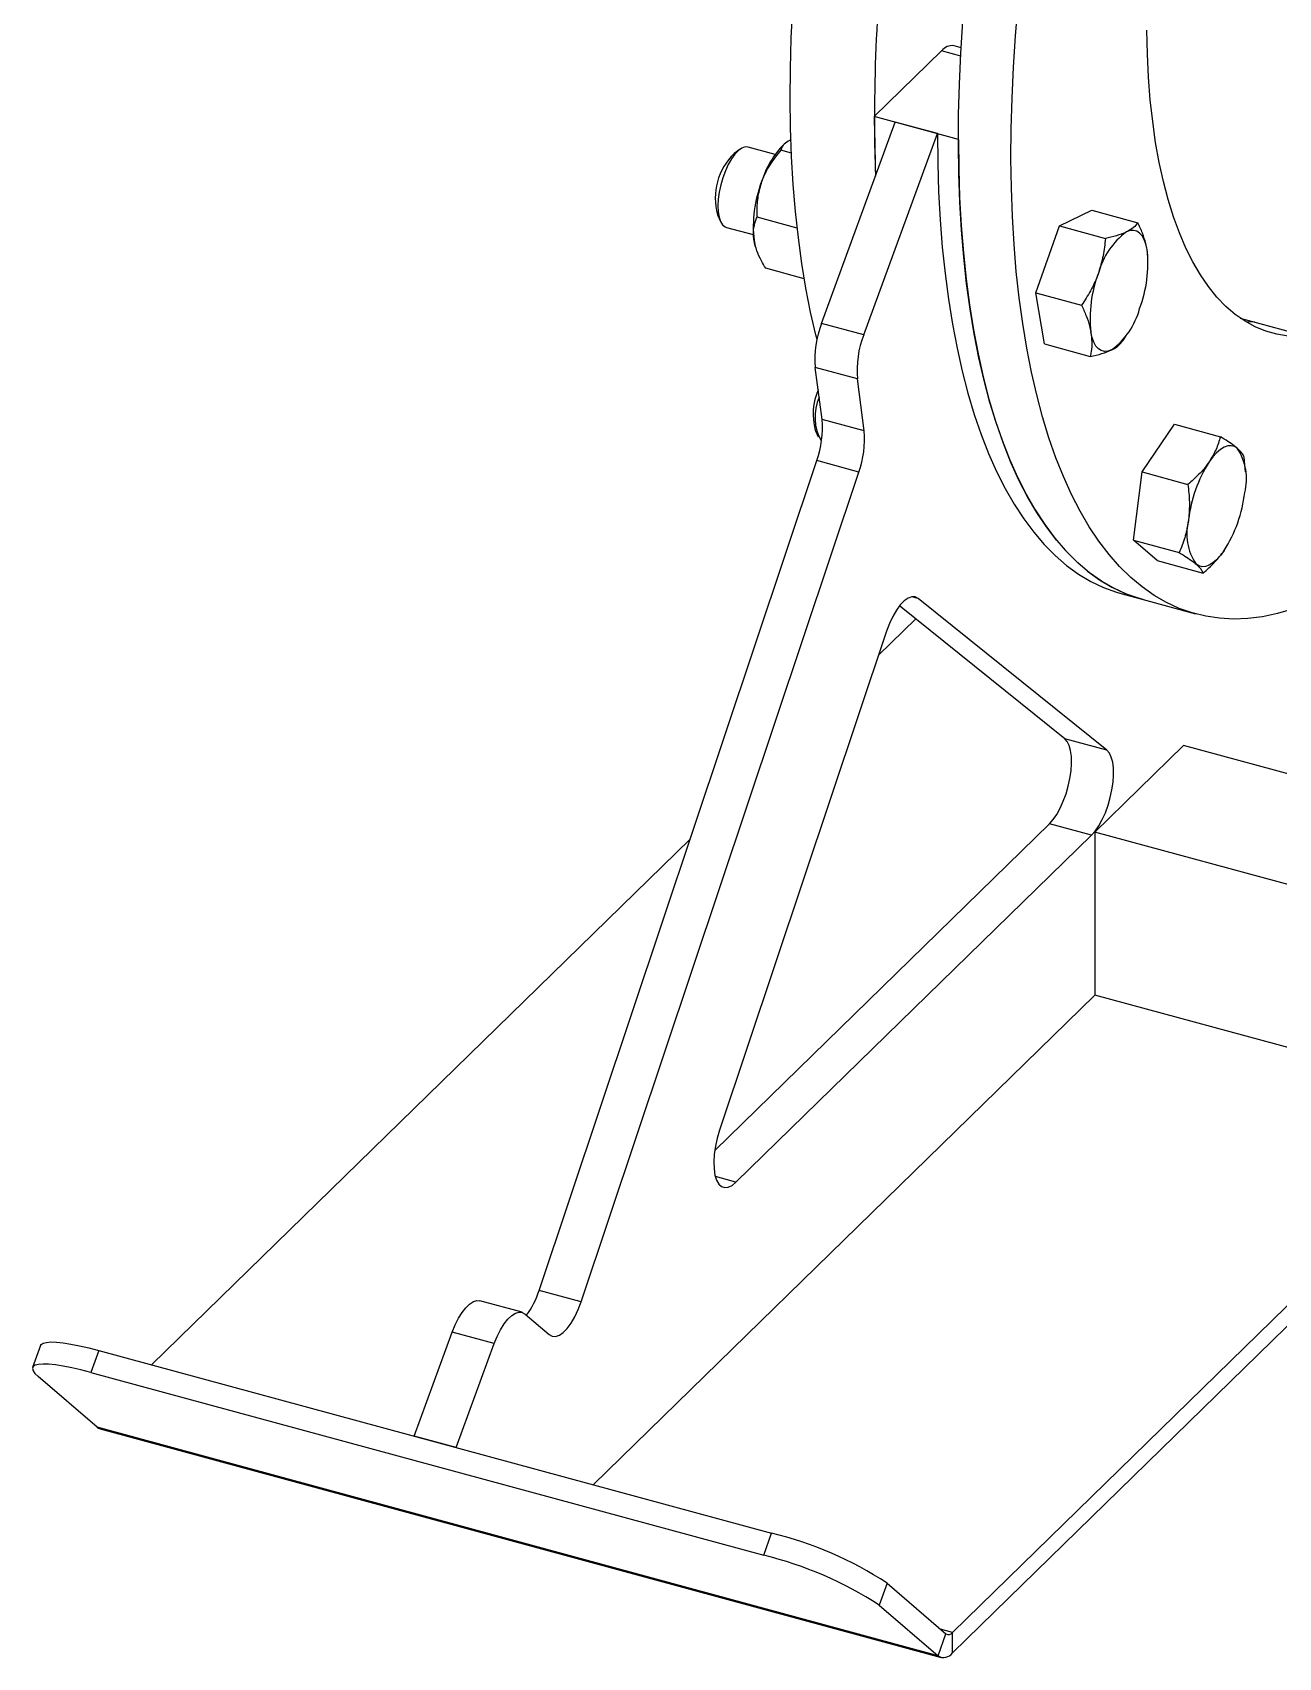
# Model space of a CAD drawing. Header units: inches. Extents: x 0.9 to 37.1, y -8.4 to 11.7.
# Drawn here: x 0.9092 to 1.0457, y 1.0376 to 1.2156 of the extents above; entities that cross this region are included whole.
import ezdxf

# ---------------------------------------------------------------- set-up
doc = ezdxf.new("R2010")
doc.units = ezdxf.units.IN
doc.header["$MEASUREMENT"] = 0

msp = doc.modelspace()

# ---------------------------------------------------------------- linework, layer by layer
at = {"color": 7, "linetype": 'Continuous', "lineweight": 25}
for p, q in [((1.010917396973195, 1.213926798169251), (1.010133012800846, 1.214139976979975)), ((1.00139889894842, 1.20638683039979), (1.00876704826088, 1.213578370009811)), ((1.010865218268789, 1.213008132360006), (1.00876704826088, 1.213578370009811)), ((0.9956335341753153, 1.183730717887635), (1.003702071140287, 1.20576087754905)), ((1.010611587715892, 1.203883018996832), (1.00139889894842, 1.20638683039979)), ((1.008308415524025, 1.204508971847571), (1.003702071140287, 1.20576087754905)), ((0.9916318851976413, 1.203457785757417), (0.9915167210791722, 1.20335934976212)), ((1.000239878559052, 1.182478812186156), (1.008308415524025, 1.204508971847571)), ((0.9867050703596902, 1.202809250325815), (0.9860491622914687, 1.202345065491486)), ((0.9905362359511241, 1.202241638609086), (0.9875928243437162, 1.203041594814298)), ((0.9923285223781688, 1.202375642970719), (0.9911596116711348, 1.202693327854164)), ((0.9842236418501127, 1.195628125211956), (0.984554362959412, 1.194895795708083)), ((0.9929612889550423, 1.194172055165628), (0.9885557345435938, 1.195369390455048)), ((1.019081978774617, 1.187073011371348), (1.021685855902158, 1.194396948770463)), ((1.021685855902158, 1.194396948770463), (1.02524281820671, 1.196118146230566)), ((1.021685855902158, 1.194396948770463), (1.026710534141017, 1.193031348890972)), ((1.02524281820671, 1.196118146230566), (1.030267496445571, 1.194752546351074)), ((0.9852023863987753, 1.194246059823652), (0.988145798006185, 1.19344610361844)), ((0.9884256502077928, 1.191985859784967), (0.9884645262614029, 1.191873395436185)), ((1.031345893259884, 1.191116173570028), (1.03128382481077, 1.191804474173672)), ((1.03137074533649, 1.191056165521772), (1.031367333707149, 1.191106218706868)), ((0.9937352493817446, 1.18861799749557), (0.9895088197206068, 1.189766650516034)), ((1.019081978774617, 1.187073011371348), (1.024106657013478, 1.185707411491856)), ((1.02003506395163, 1.181470271432334), (1.019081978774617, 1.187073011371348)), ((1.000239878559052, 1.182478812186156), (0.9956335341753153, 1.183730717887635)), ((1.041466840860769, 1.184310228854373), (1.129663287615436, 1.160340324447708)), ((1.02861186408343, 1.181818768966282), (1.029024611617155, 1.182423646420064)), ((1.02003506395163, 1.181470271432334), (1.02505974219049, 1.180104671552842)), ((0.9995417708231731, 1.177636089759358), (0.9949354264394366, 1.178887995460837)), ((0.9956815683011229, 1.173203636867384), (0.9949354264394366, 1.178887995460837)), ((1.000287912684859, 1.171951731165905), (0.9995417708231731, 1.177636089759358)), ((1.000287912684859, 1.171951731165905), (0.9956815683011229, 1.173203636867384)), ((0.9949185592125218, 1.172043885094738), (0.9952492803218203, 1.171311555590866)), ((1.030729981314039, 1.167450978309303), (1.034286943618592, 1.172673189355129)), ((1.034286943618592, 1.172673189355129), (1.039311621857452, 1.171307589475638)), ((0.9646817326825126, 1.077796182760188), (0.9950998317666517, 1.168693130508098)), ((0.9997061761503883, 1.167441224806619), (0.9950998317666517, 1.168693130508098)), ((1.042019717778997, 1.167837362512174), (1.041915498984993, 1.169066579880568)), ((1.042065662698899, 1.167471925404555), (1.04204063677507, 1.167839089322977)), ((0.9692880770662491, 1.076544277058709), (0.9997061761503883, 1.167441224806619)), ((1.029776896137026, 1.159987757668407), (1.030729981314039, 1.167450978309303)), ((1.030729981314039, 1.167450978309303), (1.0357546595529, 1.166085378429812)), ((1.029776896137026, 1.159987757668407), (1.034801574375885, 1.158622157788916)), ((1.032380773264566, 1.157746748073336), (1.029776896137026, 1.159987757668407)), ((1.032380773264566, 1.157746748073336), (1.037405451503426, 1.156381148193845)), ((1.006219311331095, 1.153593412573231), (1.0055263301903, 1.153781749998509)), ((1.026875597656311, 1.136969878450232), (1.006219311331095, 1.153593412573231)), ((1.028538487127546, 1.154091004080807), (1.030841659319416, 1.153465051230068)), ((1.030841659319414, 1.153465051230103), (1.036599589799084, 1.151900169103254)), ((1.022269253272573, 1.138221784151711), (1.004162002539108, 1.15279393403879)), ((1.002731998309679, 1.149994200390642), (0.9844513546095932, 1.09536702889618)), ((1.005941074222607, 1.151362192709672), (1.001855273644464, 1.147374326089399)), ((1.026875597656311, 1.136969878450232), (1.022269253272573, 1.138221784151711)), ((1.035273327558642, 1.137496713428181), (1.025550506955931, 1.128006942453092)), ((1.095619322339207, 1.121095965105078), (1.035273327558642, 1.137496713428181)), ((0.9839185515414677, 1.093120716716002), (1.02057723466773, 1.128900715271117)), ((1.025183579051467, 1.127648809569638), (1.02057723466773, 1.128900715271117)), ((0.9812284344581421, 1.12724189869856), (0.9222319428314769, 1.069659514249877)), ((0.9862466490261657, 1.089645172198175), (1.025183579051467, 1.127648809569638)), ((1.086879880682702, 1.111338932803673), (1.025550506955931, 1.128006942453092)), ((1.025550506955931, 1.128006942453092), (1.025550506955931, 1.11014929035513)), ((1.025550506955931, 1.11014929035513), (0.9705985588607113, 1.05651450438435)), ((1.081283463486244, 1.095002266982994), (1.025550506955931, 1.11014929035513)), ((1.009972485555935, 1.040340193079215), (1.069310778601429, 1.098256186191082)), ((1.009972485555935, 1.03810798656697), (1.071099679068224, 1.097770001375708)), ((0.9862466490261657, 1.089645172198175), (0.9839868987046012, 1.090259323914984)), ((0.9692880770662491, 1.076544277058709), (0.9646817326825126, 1.077796182760188)), ((0.9628107090855025, 1.075405677748984), (0.958204364701766, 1.076657583450463)), ((0.9631635126406461, 1.075214044830062), (0.9657740145545679, 1.072967333656492)), ((0.9100673743336092, 1.071763341010824), (0.9092079902860544, 1.069346147472958)), ((0.9509922375365907, 1.061843082407598), (0.9551594769466352, 1.073221223196835)), ((0.9597658213303717, 1.071969317495356), (0.9551594769466352, 1.073221223196835)), ((0.9555985819203281, 1.06059117670612), (0.9597658213303717, 1.071969317495356)), ((0.9164446546585658, 1.071232375168689), (0.9155852706110119, 1.068815181630823)), ((0.9164446546585658, 1.071232375168689), (0.990146164798352, 1.051201883945029)), ((0.9162643312337035, 1.062805724469401), (0.9098101180337572, 1.068360500290707)), ((0.9155852706110119, 1.068815181630823), (0.9892867807507972, 1.048784690407162)), ((1.008391218908435, 1.037767610439826), (0.9162643312337035, 1.062805724469401)), ((0.9165889105044354, 1.062629422183993), (1.008715798179168, 1.037591308154418)), ((0.9555985819203281, 1.06059117670612), (0.9509922375365907, 1.061843082407598)), ((0.9892867807507972, 1.048784690407162), (0.990146164798352, 1.051201883945029)), ((1.002796389756043, 1.045739579798998), (1.001937005708489, 1.043322386261132)), ((1.002796389756043, 1.045739579798998), (1.009250602955989, 1.040184803977693)), ((1.001937005708489, 1.043322386261132), (1.008391218908435, 1.037767610439826)), ((1.008391218908435, 1.037767610439826), (1.009250602955989, 1.040184803977693)), ((1.009972485555935, 1.040340193079215), (1.008653553644148, 1.040698650511546)), ((1.009972485555935, 1.03810798656697), (1.009972485555935, 1.040340193079215))]:
    msp.add_line(p, q, dxfattribs=at)
at = {"color": 7, "linetype": 'Continuous', "lineweight": 25, "flags": 128}
for points in [[(0.9951285978416262, 1.181969788362094), (0.9950051284083905, 1.182460938538302), (0.9944283967344294, 1.184970119722412), (0.9939161548474882, 1.187580563422044), (0.9934691545331695, 1.190288438451093), (0.9930880518260796, 1.193089770629541), (0.9927734060469913, 1.195980448616118), (0.9925256789819752, 1.198956229942258), (0.9923452342046613, 1.20201274723851), (0.9922323365426431, 1.205145514644254), (0.9921871516888086, 1.208349934391317), (0.99220974595816, 1.211621303551837), (0.9923000861904931, 1.214954820940453), (0.9924580397990574, 1.218345594160712), (0.9926833749651518, 1.221788646785331), (0.9929757609783474, 1.22527892565979), (0.9933347687218497, 1.22881130831854), (0.993759871302287, 1.232380610502916)], [(1.047220004005025, 1.152416585523209), (1.045562641472506, 1.151936328409111), (1.043930214510871, 1.151596169397266), (1.042325118931799, 1.151396607717933), (1.04074971043439, 1.151337936255393), (1.039206301147862, 1.15142024111811), (1.037697156238174, 1.151643401512348), (1.036224490583592, 1.152007089919455), (1.034790465524042, 1.15251077257654), (1.033397185689049, 1.153153710259849), (1.0320466959089, 1.15393495936967), (1.030740978213577, 1.154853373315203), (1.029481948923858, 1.155907604197334), (1.028271455838841, 1.157096104786866), (1.027111275524056, 1.158417130795293), (1.026003110704098, 1.159868743434779), (1.024948587763657, 1.161448812263602), (1.023949254360565, 1.163155018312866), (1.023006577154396, 1.16498485748991), (1.022121939653946, 1.166935644253412), (1.021296640186735, 1.169004515554783), (1.020531889993539, 1.171188435040096), (1.019828811450726, 1.173484197506349), (1.019188436423008, 1.175888433605538), (1.018611704749047, 1.178397614789648), (1.018099462862105, 1.18100805848928), (1.017652462547787, 1.183715933518328), (1.017271359840696, 1.186517265696776), (1.016956714061608, 1.189407943683354), (1.016708986996592, 1.192383725009494), (1.016528542219278, 1.195440242305747), (1.01641564455726, 1.19857300971149), (1.016370459703426, 1.201777429458553), (1.016393053972777, 1.205048798619073), (1.016483394205109, 1.20838231600769), (1.016641347813675, 1.211773089227948), (1.016866682979769, 1.215216141852567), (1.017159068992965, 1.218706420727027)], [(1.030841659319414, 1.153465051230103), (1.030466560103922, 1.153571972046303), (1.029032535044371, 1.154075654703389), (1.027639255209378, 1.154718592386698), (1.026288765429229, 1.155499841496519), (1.024983047733906, 1.156418255442051), (1.023724018444188, 1.157472486324182), (1.022513525359171, 1.158660986913714), (1.021353345044385, 1.159982012922141), (1.020245180224428, 1.161433625561628), (1.019190657283987, 1.163013694390451), (1.018191323880894, 1.164719900439715), (1.017248646674727, 1.166549739616759), (1.016364009174275, 1.16850052638026), (1.015538709707064, 1.170569397681632), (1.014773959513869, 1.172753317166945), (1.014070880971055, 1.175049079633197), (1.013430505943337, 1.177453315732386), (1.012853774269376, 1.179962496916497), (1.012341532382434, 1.182572940616128), (1.011894532068116, 1.185280815645177), (1.011513429361025, 1.188082147823625), (1.011198783581937, 1.190972825810202), (1.010951056516921, 1.193948607136343), (1.010770611739607, 1.197005124432595), (1.010657714077589, 1.200137891838339), (1.010612529223755, 1.203342311585402), (1.010635123493106, 1.206613680745921), (1.010725463725438, 1.209947198134538), (1.010883417334004, 1.213337971354797), (1.011108752500098, 1.216781023979415)], [(1.046741703211794, 1.182332547043671), (1.04550163908763, 1.182527047075643), (1.044298504232457, 1.182862035672283), (1.043134904368461, 1.183336787322885), (1.04201335959384, 1.183950273821091), (1.040936298924832, 1.184701166491752), (1.039906055035011, 1.185587839068554), (1.038924859203233, 1.186608371216134), (1.037994836481175, 1.187760552689112), (1.037118001090962, 1.18904188811898), (1.036296252062796, 1.190449602418522), (1.035531369122088, 1.19198064679203), (1.034825008834966, 1.193631705338321), (1.034178701020522, 1.195399202232234), (1.033593845437563, 1.19727930946908), (1.033071708753049, 1.19926795515524), (1.03261342179877, 1.201360832326983), (1.032219977122218, 1.203553408278392), (1.031892226836954, 1.205840934378192), (1.031630880777112, 1.20821845635423), (1.031436504960061, 1.210680825023325), (1.031309520360539, 1.213222707443254), (1.03125020199891, 1.215838598462713)], [(1.008308415524025, 1.204508971847571), (1.008342305776514, 1.201293064532927), (1.008443926795365, 1.198148032856503), (1.008613129437717, 1.195078492585978), (1.008849665375361, 1.192088948694985), (1.00915318745919, 1.189183788751438), (1.009523250228691, 1.186367276478169), (1.009959310565719, 1.183643545495332), (1.010460728491596, 1.181016593253744), (1.011026768106374, 1.17849027516807), (1.011656598668859, 1.176068298958477), (1.01234929581585, 1.173754219209039), (1.013103842918762, 1.171551432150896), (1.013919132575669, 1.169463170677817), (1.014793968236574, 1.16749249960148), (1.015727065959505, 1.165642311153444), (1.016717056294882, 1.163915320740394), (1.01776248629537, 1.162314062958909), (1.018861821648279, 1.160840887875596), (1.020013448927382, 1.159497957578037), (1.02121567796084, 1.158287243001632), (1.022466744311762, 1.157210521036978), (1.023764811867756, 1.156269371922034), (1.025107975535683, 1.155465176922912), (1.026494264037641, 1.154799116306669), (1.027921642804085, 1.154272167609109), (1.028538487127546, 1.154091004080807)], [(1.010611587715892, 1.203883018996832), (1.010645477968382, 1.200667111682188), (1.010747098987232, 1.197522080005763), (1.010916301629585, 1.194452539735239), (1.011152837567229, 1.191462995844246), (1.011456359651058, 1.188557835900698), (1.011826422420559, 1.185741323627429), (1.012262482757587, 1.183017592644593), (1.012763900683465, 1.180390640403004), (1.013329940298242, 1.177864322317331), (1.013959770860727, 1.175442346107738), (1.014652468007718, 1.1731282663583), (1.015407015110629, 1.170925479300157), (1.016222304767536, 1.168837217827077), (1.017097140428442, 1.166866546750741), (1.018030238151374, 1.165016358302705), (1.019020228486751, 1.163289367889655), (1.020065658487238, 1.16168811010817), (1.021164993840147, 1.160214935024857), (1.022316621119249, 1.158872004727298), (1.023518850152708, 1.157661290150893), (1.024769916503629, 1.156584568186238), (1.026067984059624, 1.155643419071295), (1.027411147727551, 1.154839224072173), (1.028797436229508, 1.15417316345593), (1.030224814995952, 1.153646214758369), (1.030841659319416, 1.153465051230068)], [(0.9875928243437162, 1.203041594814298), (0.9875825342494622, 1.203044310975804), (0.987248122524071, 1.203054381547695), (0.9868863744775798, 1.202922693277659), (0.98650891698985, 1.202653478735048), (0.9861278818551114, 1.202255390696771), (0.9857555158561109, 1.201741224039929), (0.985403787142439, 1.201127504503928), (0.985084000564358, 1.200433957539627), (0.9848064343256073, 1.19968287431711), (0.9845800096334845, 1.198898395269142), (0.9844120039638948, 1.198105734197796), (0.9843078171572959, 1.19733036788211), (0.9842707978633776, 1.196597217233442), (0.9843021359127047, 1.195929846316881), (0.9844008240745872, 1.195349704982796), (0.984563690430301, 1.194875439451011), (0.9847855003211681, 1.19452229300594), (0.9850591245947884, 1.194301616064902), (0.9852023863987753, 1.194246059823652)], [(0.9882261668649459, 1.1927871039833), (0.9883602560763691, 1.192192467064042), (0.9884256502077928, 1.191985859784967)], [(1.03128382481077, 1.191804474173672), (1.031149735599348, 1.19239911109293), (1.030965233856113, 1.192906191227021), (1.030733476457049, 1.193317038294262), (1.030458428835507, 1.193624622587425), (1.030144797132548, 1.193823681253975), (1.029797947673567, 1.193910808344937), (1.029423815148972, 1.19388451309163), (1.029028801069988, 1.193745245413128)], [(1.043048965007301, 1.183880241412165), (1.042258080422519, 1.183843838946974), (1.042189388156516, 1.183843137343374)], [(1.02737800911946, 1.180818568074999), (1.026982995040474, 1.180679300396496), (1.026608862515879, 1.180653005143189), (1.026262013056899, 1.180740132234152), (1.02594838135394, 1.180939190900702), (1.025673333732398, 1.181246775193865), (1.025441576333334, 1.181657622261106), (1.025257074590099, 1.182164702395197), (1.025122985378676, 1.182759339314454)], [(1.041153346197916, 1.170040382470208), (1.040839714494957, 1.170239441136758), (1.040492865035977, 1.17032656822772), (1.040118732511381, 1.170300272974413), (1.039723718432397, 1.170161005295911), (1.039314581599431, 1.169911148100805), (1.038898322457133, 1.169554976514978), (1.038482063314834, 1.16909858473301), (1.038072926481869, 1.16854978174483)], [(1.039723718432397, 1.158845551508863), (1.039314581599431, 1.158296748520682), (1.038898322457133, 1.157840356738715), (1.038482063314834, 1.157484185152887), (1.038072926481869, 1.157234327957781), (1.037677912402884, 1.157095060279279), (1.037303779878288, 1.157068765025972), (1.036956930419308, 1.157155892116935), (1.036643298716349, 1.157354950783485)], [(1.006219311331095, 1.153593412573231), (1.005883825448395, 1.15376528087949), (1.005505529637322, 1.153778457282702), (1.005096362287793, 1.153632525957383), (1.004669236044408, 1.153332092254721), (1.004237630304742, 1.152886637365314), (1.003815165831861, 1.152310219108483), (1.00341517490558, 1.151621028290751), (1.003050280577758, 1.150840814634081), (1.002731998309679, 1.149994200390642)], [(1.02057723466773, 1.128900715271117), (1.020987036278525, 1.129364599470333), (1.021385105784789, 1.129943013776615), (1.021760046957382, 1.130619398916096), (1.022101125702259, 1.131374390833216), (1.022398577364077, 1.13218637505927), (1.022643886275992, 1.13303210550745), (1.022830029552487, 1.133887369979068), (1.02295167814575, 1.134727683328339), (1.023005349409607, 1.1355289884413), (1.022989506803296, 1.136268344960715), (1.022904603880707, 1.136924586039645), (1.022753071305693, 1.137478924321639), (1.022539247265229, 1.137915489799115), (1.022269253272573, 1.138221784151711)], [(1.025183579051467, 1.127648809569638), (1.025593380662262, 1.128112693768854), (1.025991450168526, 1.128691108075136), (1.02636639134112, 1.129367493214617), (1.026707470085997, 1.130122485131738), (1.027004921747814, 1.130934469357791), (1.027250230659729, 1.131780199805972), (1.027436373936224, 1.13263546427759), (1.027558022529487, 1.13347577762686), (1.027611693793343, 1.134277082739821), (1.027595851187034, 1.135016439259237), (1.027510948264443, 1.135672680338167), (1.02735941568943, 1.13622701862016), (1.027145591648965, 1.136663584097636), (1.026875597656311, 1.136969878450232)], [(0.9844513546095932, 1.09536702889618), (0.9841899120186088, 1.094481444749708), (0.9839932737656785, 1.093584143932407), (0.9838676355927802, 1.092703398890043), (0.9838169561482992, 1.091866960423644), (0.9838428322566415, 1.091101183308245), (0.9839444486049747, 1.090430195898068), (0.984118603432373, 1.089875139882497), (0.9843598094119361, 1.089453504146859), (0.9846604665472682, 1.08917857372694), (0.9850111016356404, 1.089059011219761), (0.9854006667527351, 1.089098583839655), (0.985816887354237, 1.089296044719653), (0.9862466490261657, 1.089645172198175)], [(0.9551594769466352, 1.073221223196835), (0.9554850599702212, 1.074019105503788), (0.9558505751568092, 1.074746540100085), (0.9562452374782886, 1.075382063027844), (0.9566574018802587, 1.075906922309327), (0.9570749068853726, 1.076305631249828), (0.9574854334344449, 1.07656642539389), (0.9578768683772285, 1.076681609651737), (0.958204364701766, 1.076657583450463)], [(0.9597658213303717, 1.071969317495356), (0.9600914043539586, 1.072767199802309), (0.9604569195405457, 1.073494634398606), (0.9608515818620251, 1.074130157326365), (0.9612637462639961, 1.074655016607848), (0.9616812512691091, 1.07505372554835), (0.9620917778181823, 1.075314519692412), (0.9624832127609659, 1.075429703950259), (0.9628440062713075, 1.075395879652001), (0.9631635126406461, 1.075214044830062)], [(0.9657740145545679, 1.072967333656492), (0.9661086887952788, 1.072780848667338), (0.9664878873115832, 1.072755877791428), (0.9668994118416432, 1.07289322430533), (0.9673300242430223, 1.073188469972506), (0.9677658723443727, 1.073632117171528), (0.9681929355495322, 1.074209894420664), (0.9685974758596068, 1.074903215470585), (0.9689664798043038, 1.075689777196831), (0.9692880770662491, 1.076544277058709)], [(0.9100673743336092, 1.071763341010824), (0.9101272573448247, 1.071865777451494), (0.9103475535063792, 1.072015094244291), (0.9107068861505194, 1.072109855744296), (0.9112000153981477, 1.072148680115455), (0.9118197503144021, 1.072131001211012), (0.9125570537686833, 1.072057076829203), (0.9134011742163644, 1.071927984953978), (0.9143398024805238, 1.071745608035567), (0.9153592512474651, 1.071512605540117), (0.9164446546585658, 1.071232375168689)], [(0.9155852706110119, 1.068815181630823), (0.9144998671999112, 1.069095412002251), (0.9134804184329699, 1.0693284144977), (0.9125417901688095, 1.069510791416111), (0.9116976697211285, 1.069639883291337), (0.9109603662668473, 1.069713807673146), (0.9103406313505928, 1.069731486577589), (0.9098475021029646, 1.06969266220643), (0.9094881694588244, 1.069597900706424), (0.9092678732972699, 1.069448583913627), (0.9091898260324012, 1.06924688920311), (0.9092551657690846, 1.068995757737928), (0.9094629397068292, 1.068698851580343), (0.9098101180337572, 1.068360500290707)], [(0.9162643312337035, 1.062805724469401), (0.9164269366997022, 1.062693748873686), (0.9165889105044354, 1.062629422183993)]]:
    msp.add_lwpolyline(points, dxfattribs=at)
at = {"color": 7, "linetype": 'Continuous', "lineweight": 25}
for centre, radius, start, end in [((1.178466242348032, 1.206468897880129), 0.1770479097846228, 172.4025518774474, 182.1385708449791), ((1.009932051119114, 1.212686782363617), 0.001467024263786468, 82.12652773639157, 142.5728299724359), ((1.145804811543778, 1.206282260869431), 0.1444059504566383, 179.958510066518, 182.551563368613), ((0.9987245544963788, 1.196241030816942), 0.01013031722975538, 135.3579980568973, 162.7183036791798), ((0.9908205598749067, 1.19744176305733), 0.006841681785938375, 134.2188777948056, 195.3720958878419), ((1.001952871259016, 1.194318517789662), 0.01381186597706868, 159.0790953833273, 186.3658546268508), ((1.033843892145279, 1.187155227057858), 0.008161705948279146, 126.1542656647905, 165.3264655325334), ((1.017557120416711, 1.190273060367308), 0.01381186597705745, 339.0790953833202, 6.365854626863554), ((1.038849689772739, 1.184290753120818), 0.01381186597706083, 159.0790953833189, 186.3658546268572), ((1.005791180782579, 1.179794752236096), 0.01089355819776698, 158.8192508255343, 184.7747041565015), ((1.022562918044164, 1.187408586430271), 0.008161705948282885, 306.1542656647989, 345.3264655325201), ((1.010397525166318, 1.178542846534619), 0.01089355819776879, 158.819250825544, 184.7747041565054), ((1.001441343402549, 1.173765795866538), 0.006746235268334018, 156.4994291770324, 194.7878215127402), ((1.00022932835628, 1.173471742239608), 0.005328902232770071, 155.9849663379561, 209.9808135756242), ((0.9850364799836786, 1.172283805391948), 0.01068475527232056, 340.3632414741451, 4.938604210727296), ((0.9896428243674169, 1.171031899690469), 0.01068475527231965, 340.3632414741448, 4.938604210727712), ((1.036199274642302, 1.166701380788199), 0.005974257879485782, 345.3287710282213, 33.97963174028393), ((1.050959733906732, 1.160395917353972), 0.01524976426408007, 147.6772521365576, 173.1791284577056), ((1.026836911007514, 1.166999415899728), 0.01524976426409987, 327.6772521365742, 353.1791284576884), ((1.041597370271964, 1.160693952465492), 0.005974257879485902, 165.3287710282143, 213.9796317402788), ((0.9557018733242018, 1.080607105731761), 0.009409525070223796, 324.036638079818, 342.6185608547388), ((0.9808250657838133, 1.012235456457921), 0.04006576291482327, 56.74395080960127, 76.54715645284016), ((0.9796715014825175, 1.009136966842716), 0.04079700453770808, 56.92316570736715, 76.36794155507104), ((1.009532722091413, 1.040628678321764), 0.0005259426203463643, 237.5606405612624, 326.735087928338), ((1.009009194157459, 1.038739906622076), 0.001152064787425058, 237.5606405612515, 326.7350879283563)]:
    msp.add_arc(centre, radius, start, end, dxfattribs=at)
for points, knots in [([(0.9921319825562573, 1.203773010081974), (0.9919138269422056, 1.203644293645906), (0.991469632327016, 1.203382209408303), (0.9912416110805564, 1.202998800260588), (0.9911781277193601, 1.202762305690088), (0.9911596116711348, 1.202693327854164)], [0, 0, 0, 0, 0.4060446745436636, 0.8267623950147062, 1, 1, 1, 1]), ([(0.9922969089538718, 1.203831063496017), (0.9922469009063164, 1.203816919268816), (0.9921853877620901, 1.20379952095134), (0.9921403973310898, 1.203777187258952), (0.9921319825562573, 1.203773010081974)], [0, 0, 0, 0, 0.8129652318085321, 1, 1, 1, 1]), ([(0.9911596116711348, 1.202693327854164), (0.9907455701979231, 1.202181646947321), (0.9899024056803638, 1.201139647020079), (0.9892903099281805, 1.199917276217179), (0.9890578596795532, 1.19926803006615), (0.9890515628402099, 1.199250442652365)], [0, 0, 0, 0, 0.484195218163556, 0.9860273763411902, 1, 1, 1, 1]), ([(0.9890515628402099, 1.199250442652365), (0.9889000711377358, 1.198729840402843), (0.9885916133482002, 1.197669823144524), (0.9885215164754317, 1.19635805080624), (0.9885480078611133, 1.195592636974389), (0.9885557345435938, 1.195369390455048)], [0, 0, 0, 0, 0.4060446745436614, 0.8267623950146782, 1, 1, 1, 1]), ([(0.9882261668649459, 1.1927871039833), (0.9882161491615395, 1.1928507686704), (0.9881503940286285, 1.193268656862114), (0.9881493297292172, 1.194015687883825), (0.9883243843215652, 1.194793873040302), (0.988498453888984, 1.195226896473554), (0.9885557345435938, 1.195369390455048)], [0, 0, 0, 0, 0.06625438873007679, 0.4348867160202307, 0.8140395284738097, 1, 1, 1, 1]), ([(1.030267496445571, 1.194752546351074), (1.030129532340969, 1.194571778357997), (1.02985107460132, 1.194206928044947), (1.029304547145541, 1.193900068800997), (1.029028801069988, 1.193745245413128)], [0, 0, 0, 0, 0.4954579634770114, 1, 1, 1, 1]), ([(1.03128382481077, 1.191804474173672), (1.031239097911765, 1.192029248954146), (1.031122065017621, 1.192617397108262), (1.030793666446415, 1.193604830079296), (1.030443539743916, 1.194368549244199), (1.030267496445571, 1.194752546351074)], [0, 0, 0, 0, 0.2352153999993336, 0.6154671935981739, 0.9999999999999999, 0.9999999999999999, 0.9999999999999999, 0.9999999999999999]), ([(0.9895088197206068, 1.189766650516034), (0.9893487081632717, 1.190036381068336), (0.988969899347433, 1.190674538068452), (0.9884841405761975, 1.191698448033406), (0.9883128819017495, 1.192421164212524), (0.9882261668649459, 1.1927871039833)], [0, 0, 0, 0, 0.2654708005954801, 0.6280788300799415, 1, 1, 1, 1]), ([(1.026710534141017, 1.193031348890972), (1.026649962647786, 1.192395626099346), (1.026527709101176, 1.191112524729523), (1.026142656551515, 1.189856430383119), (1.02594838135394, 1.189222677983519)], [0, 0, 0, 0, 0.4954579634770137, 1, 1, 1, 1]), ([(1.029028801069988, 1.193745245413128), (1.028985991100637, 1.193725017124396), (1.02866186330488, 1.193571862363059), (1.027942054416732, 1.193312641487799), (1.027123540923869, 1.193125684122593), (1.026710534141017, 1.193031348890972)], [0, 0, 0, 0, 0.07010571820324811, 0.5307925293049272, 1, 1, 1, 1]), ([(1.02594838135394, 1.189222677983519), (1.025916869508686, 1.189136033331762), (1.025678283377992, 1.188480019314134), (1.025119756435974, 1.187272697657519), (1.024446413444164, 1.186232351126444), (1.024106657013478, 1.185707411491856)], [0, 0, 0, 0, 0.07010571820324665, 0.5307925293049245, 1, 1, 1, 1]), ([(1.024106657013478, 1.185707411491856), (1.024280975574752, 1.185327352516544), (1.024631260281131, 1.184563642412465), (1.024960467371868, 1.183576028212021), (1.025078255906207, 1.18298411479797), (1.025122985378676, 1.182759339314454)], [0, 0, 0, 0, 0.3805934879738538, 0.7647841813874788, 1, 1, 1, 1]), ([(1.025122985378676, 1.182759339314454), (1.025167702064043, 1.182395038393467), (1.025257804016809, 1.181660989702093), (1.02518886086856, 1.180789334361811), (1.025093401309783, 1.180283151905233), (1.02505974219049, 1.180104671552842)], [0, 0, 0, 0, 0.3894480145147178, 0.7847188654868381, 0.9999999999999999, 0.9999999999999999, 0.9999999999999999, 0.9999999999999999]), ([(1.02505974219049, 1.180104671552842), (1.025499444401416, 1.180203433594087), (1.026386910631327, 1.180402768448957), (1.027045648283099, 1.180679131366009), (1.02737800911946, 1.180818568074999)], [0, 0, 0, 0, 0.4954579634770073, 1, 1, 1, 1]), ([(1.02737800911946, 1.180818568074999), (1.027419529496425, 1.180839146847309), (1.02773389338102, 1.180994955230483), (1.028217909327473, 1.181318259574865), (1.028482963205986, 1.181655635404047), (1.028616704495043, 1.181825869012945)], [0, 0, 0, 0, 0.0701057182032498, 0.530792529304927, 1, 1, 1, 1]), ([(1.039311621857452, 1.171307589475638), (1.039173657752851, 1.170842531483748), (1.038895200013201, 1.169903888801275), (1.038348672557422, 1.169003876024248), (1.038072926481869, 1.16854978174483)], [0, 0, 0, 0, 0.4954579634770105, 1, 1, 1, 1]), ([(1.041153346197915, 1.170040382470208), (1.041042936550122, 1.170131398608591), (1.040754037455615, 1.170369552433821), (1.040148170623876, 1.170791939354919), (1.03959151011378, 1.171135065865592), (1.039311621857452, 1.171307589475638)], [0, 0, 0, 0, 0.2352153999993346, 0.6154671935981744, 1, 1, 1, 1]), ([(1.041915498984993, 1.169066579880568), (1.041891194999106, 1.169127023654082), (1.041822886221454, 1.169296906911293), (1.041617624545216, 1.169608127033158), (1.041308780034948, 1.169895669451499), (1.041153346197916, 1.170040382470208)], [0, 0, 0, 0, 0.2152816572951713, 0.6050705810155987, 1, 1, 1, 1]), ([(1.038072926481869, 1.16854978174483), (1.038030116512518, 1.16848805151387), (1.037705988716762, 1.168020672443152), (1.036986179828613, 1.167169006844008), (1.03616766633575, 1.166448787700433), (1.0357546595529, 1.166085378429812)], [0, 0, 0, 0, 0.07010571820324582, 0.5307925293049248, 1, 1, 1, 1]), ([(1.0357546595529, 1.166085378429812), (1.035828135994691, 1.165438345532791), (1.035976436046782, 1.164132416584793), (1.035871066238663, 1.162852724401666), (1.035817902741086, 1.162207065901469)], [0, 0, 0, 0, 0.4954579634769986, 1, 1, 1, 1]), ([(1.035817902741086, 1.162207065901469), (1.035805959820796, 1.162118770149276), (1.035715536200152, 1.161450255128901), (1.035436357783178, 1.160219363834608), (1.035014457474949, 1.159157802181858), (1.034801574375885, 1.158622157788916)], [0, 0, 0, 0, 0.07010571820324571, 0.5307925293049099, 1, 1, 1, 1]), ([(1.037405451503426, 1.156381148193845), (1.037845153714352, 1.156764200233901), (1.038732619944263, 1.157537327458195), (1.039391357596037, 1.158406843908324), (1.039723718432397, 1.158845551508863)], [0, 0, 0, 0, 0.4954579634770075, 1, 1, 1, 1]), ([(1.034801574375885, 1.158622157788916), (1.035078666124619, 1.158451389719531), (1.035635468573742, 1.15810823955465), (1.036242132028757, 1.157685647178201), (1.036532886493969, 1.157445967622627), (1.036643298716349, 1.157354950783485)], [0, 0, 0, 0, 0.3805934879738678, 0.7647841813874845, 1, 1, 1, 1]), ([(1.036643298716349, 1.157354950783485), (1.036796801749684, 1.15721218617836), (1.037106102918718, 1.156924522421477), (1.037312221938267, 1.15661301327991), (1.037381148086584, 1.156441591614644), (1.037405451503426, 1.156381148193845)], [0, 0, 0, 0, 0.3894480145147193, 0.7847188654868388, 1, 1, 1, 1])]:
    msp.add_open_spline(points, degree=3, knots=knots, dxfattribs=at)

doc.saveas('drawing.dxf')
